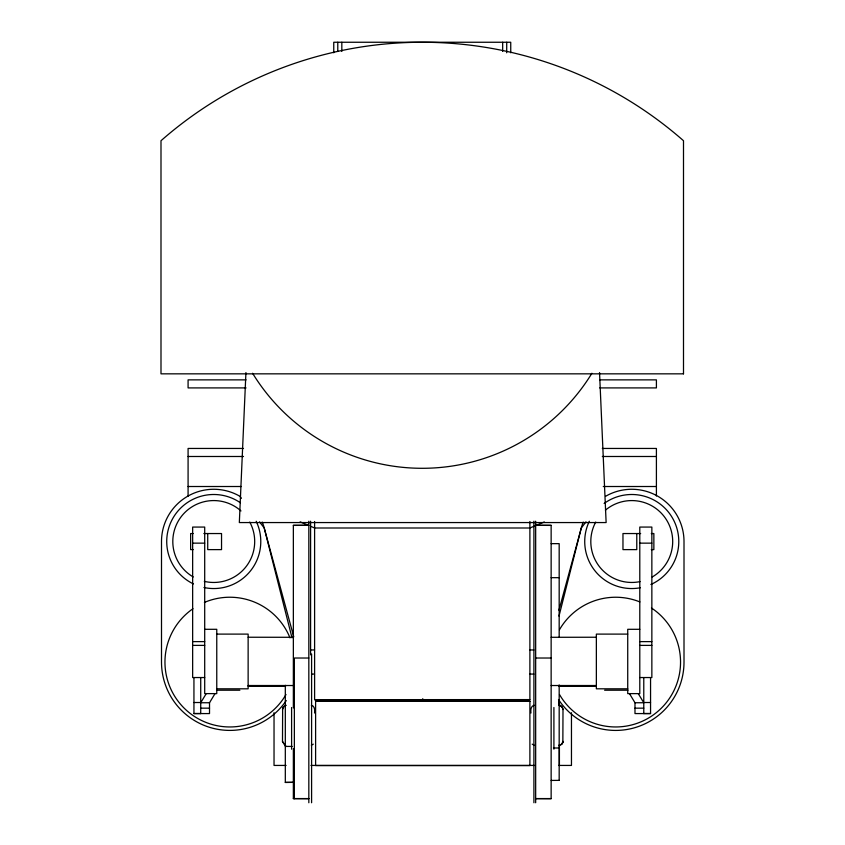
<?xml version="1.0" encoding="UTF-8"?>
<svg xmlns="http://www.w3.org/2000/svg" width="845" height="845" viewBox="0 0 845 845"><rect width="100%" height="100%" fill="white"/><g stroke="black" fill="none" stroke-linecap="round" stroke-linejoin="round"><path stroke-width="1.27" d="M245.927 372.571L239.336 522.559L606.129 522.559L599.538 372.571M282.494 709.568L283.075 707.149L282.642 708.511M282.642 708.121L282.494 741.72C288.927 749.494 284.195 744.952 282.494 741.318M558.661 745.332L561.735 744.424L563.002 741.318M562.854 742.744L563.002 709.166L561.735 706.314L558.661 705.142M558.989 616.121L581.286 527.998A52.253 52.253 0 0 1 583.24 522.104M558.957 610.248L581.286 527.998L585.997 521.851M559.411 765.433L559.411 745.248L561.735 744.16L562.854 742.354M206.138 693.777L200.719 702.744L209.518 702.744L214.936 693.777M283.075 707.497L286.096 705.237L283.772 706.578M313.284 744.16L311.34 745.195M544.317 521.957L529.889 527.998L314.604 527.998L310.992 526.456M534.167 705.279C530.66 706.04 530.597 710.191 530.945 713.022M246.075 379.87L188.086 379.87L188.086 387.908L246.075 387.908M599.739 379.87L656.407 379.87L656.407 387.908L599.739 387.908M243.497 448.452L188.086 448.452L188.086 496.205M602.316 448.452L656.407 448.452L656.407 496.026M188.086 456.49L243.497 456.49M602.316 456.49L656.407 456.49M188.086 486.509L241.237 486.509M603.267 486.509L656.407 486.509M293.352 525.337L308.826 525.337L293.352 525.389L293.352 707.952M551.141 525.337L535.667 525.337L551.141 525.4L551.141 798.694L535.667 798.631M193.199 533.544L190.643 533.544L190.643 549.62L193.199 549.62M203.846 533.544L221.538 533.544L221.538 549.62L207.722 549.62L207.722 533.544M640.658 533.544L622.966 533.544L622.966 549.62L636.781 549.62L636.781 533.544M651.294 533.544L653.861 533.544L653.861 549.62L651.294 549.62M192.649 543.145L204.701 543.145M639.792 543.145L651.854 543.145M551.141 543.652L559.179 543.652L559.179 637.362M551.141 577.674L559.179 577.674M204.701 629.303L216.764 629.303L216.764 693.618L204.701 693.618L204.701 527.069L192.649 527.069L192.649 677.542L204.701 677.542M639.792 629.303L627.729 629.303L627.729 693.618L639.792 693.618L639.792 527.069L651.854 527.069L651.854 677.542L639.792 677.542M216.764 634.109L248.134 634.109L248.134 688.812L216.764 688.812M627.729 634.109L596.359 634.109L596.359 688.812L627.729 688.812M248.134 637.236L293.352 637.299M551.141 637.299L596.359 637.236M192.649 641.619L204.701 641.619M639.792 641.619L651.854 641.619M192.649 645.39L204.701 645.39M639.792 645.39L651.854 645.39M310.59 649.985L314.53 649.932M529.973 649.932L533.913 649.985M308.826 658.023L294.356 658.023L294.356 798.694M535.667 658.023L551.141 658.023M311.9 674.099L314.53 674.046M529.973 674.046L533.913 674.099M248.134 685.527L293.352 685.527M551.141 685.527L596.359 685.527M248.134 686.267L285.599 686.267M558.894 686.267L596.359 686.267M216.552 690.207L239.874 690.207M604.619 690.207L627.941 690.207M314.604 521.492L314.604 699.66L529.889 699.597L529.889 521.492M314.604 699.66L529.889 699.66M315.607 701.244L529.889 701.244M193.938 702.512L200.719 702.512M643.774 702.512L650.555 702.512M629.567 693.777L634.986 702.744L643.774 702.744L638.355 693.777M200.719 708.163L209.518 708.163M634.986 708.163L643.774 708.163M193.938 713.529L200.719 713.529M643.774 713.529L650.555 713.529M285.314 746.42L292.212 746.42M553.443 747.994L559.179 747.994M286.096 765.433L274.033 765.433L274.033 712.715M310.96 765.433L534.536 765.433M558.735 765.433L571.463 765.433L571.463 712.715M551.141 780.431L559.179 780.368M285.314 782.354L293.352 782.354L285.314 782.481L285.314 685.327M293.352 798.578L308.826 798.578M535.667 798.578L551.141 798.578M308.826 798.694L293.352 798.631L293.352 748.702M534.167 745.195L532.213 744.16M311.34 705.279C314.847 706.04 314.91 710.191 314.562 713.022M300.144 521.851L308.583 525.432M563.002 709.568C562.696 705.374 556.612 705.374 559.411 700.061M241.448 498.318L239.874 496.268A52.253 52.253 0 0 0 161.501 541.518L161.501 662.1A68.329 68.329 0 0 0 286.286 700.568M259.51 521.851L264.221 527.998L293.764 636.824M292.011 637.827L264.221 527.998A52.253 52.253 0 0 0 262.256 522.104M650.555 677.827L650.555 713.571L634.986 713.571L634.986 702.744M643.774 677.827L643.774 713.571M559.179 684.925L559.179 780.431M553.908 707.519L553.908 749.198M535.667 521.217L535.667 802.75M533.913 521.217L533.913 802.75M510.739 52.791L510.739 42.25L333.754 42.25L333.754 52.791M506.725 42.25L506.694 52.791M502.669 42.25L502.669 51.429M422.753 698.709L422.753 701.287M341.824 42.25L341.824 51.429M337.778 42.25L337.778 51.471M311.594 653.967L311.594 802.75M310.59 521.217L310.59 654.854M308.826 521.217L308.826 802.75M291.599 707.519L291.599 749.198M209.518 702.744L209.518 713.571L193.938 713.571L193.938 677.827M200.719 677.827L200.719 713.571M605.633 496.268A52.253 52.253 0 0 1 684.006 541.518L684.006 662.1A68.329 68.329 0 0 1 558.503 699.512M256.193 521.259A47.024 47.024 0 0 1 203.962 587.518M193.494 583.958A47.024 47.024 0 0 1 173.024 518.006A47.024 47.024 0 0 1 240.371 502.754M249.782 522.073A40.951 40.951 0 0 1 204.3 581.36M193.273 576.977A40.951 40.951 0 0 1 180.555 517.541A40.951 40.951 0 0 1 240.983 510.94M286.001 694.527A64.864 64.864 0 0 1 185.837 709.768A64.864 64.864 0 0 1 192.987 608.706M204.395 602.422A64.864 64.864 0 0 1 290.004 637.88M604.122 503.472A47.024 47.024 0 0 1 672.483 518.006A47.024 47.024 0 0 1 650.893 584.476M640.33 587.761A47.024 47.024 0 0 1 589.314 521.259M605.432 510.158A40.951 40.951 0 0 1 665.29 518.027A40.951 40.951 0 0 1 652.224 576.977M640.045 581.613A40.951 40.951 0 0 1 595.714 522.073M651.421 607.977A64.864 64.864 0 0 1 660.146 709.325A64.864 64.864 0 0 1 559.506 694.527M559.506 629.662A64.864 64.864 0 0 1 639.887 601.925M591.912 373.258A198.955 198.955 0 0 1 252.592 373.258M683.499 373.839L160.994 373.839L160.994 140.724A395.798 395.798 0 0 1 683.499 140.724L683.499 373.839M529.889 701.128L315.607 701.128L315.607 765.559L529.889 765.559L529.889 701.128"/></g></svg>
